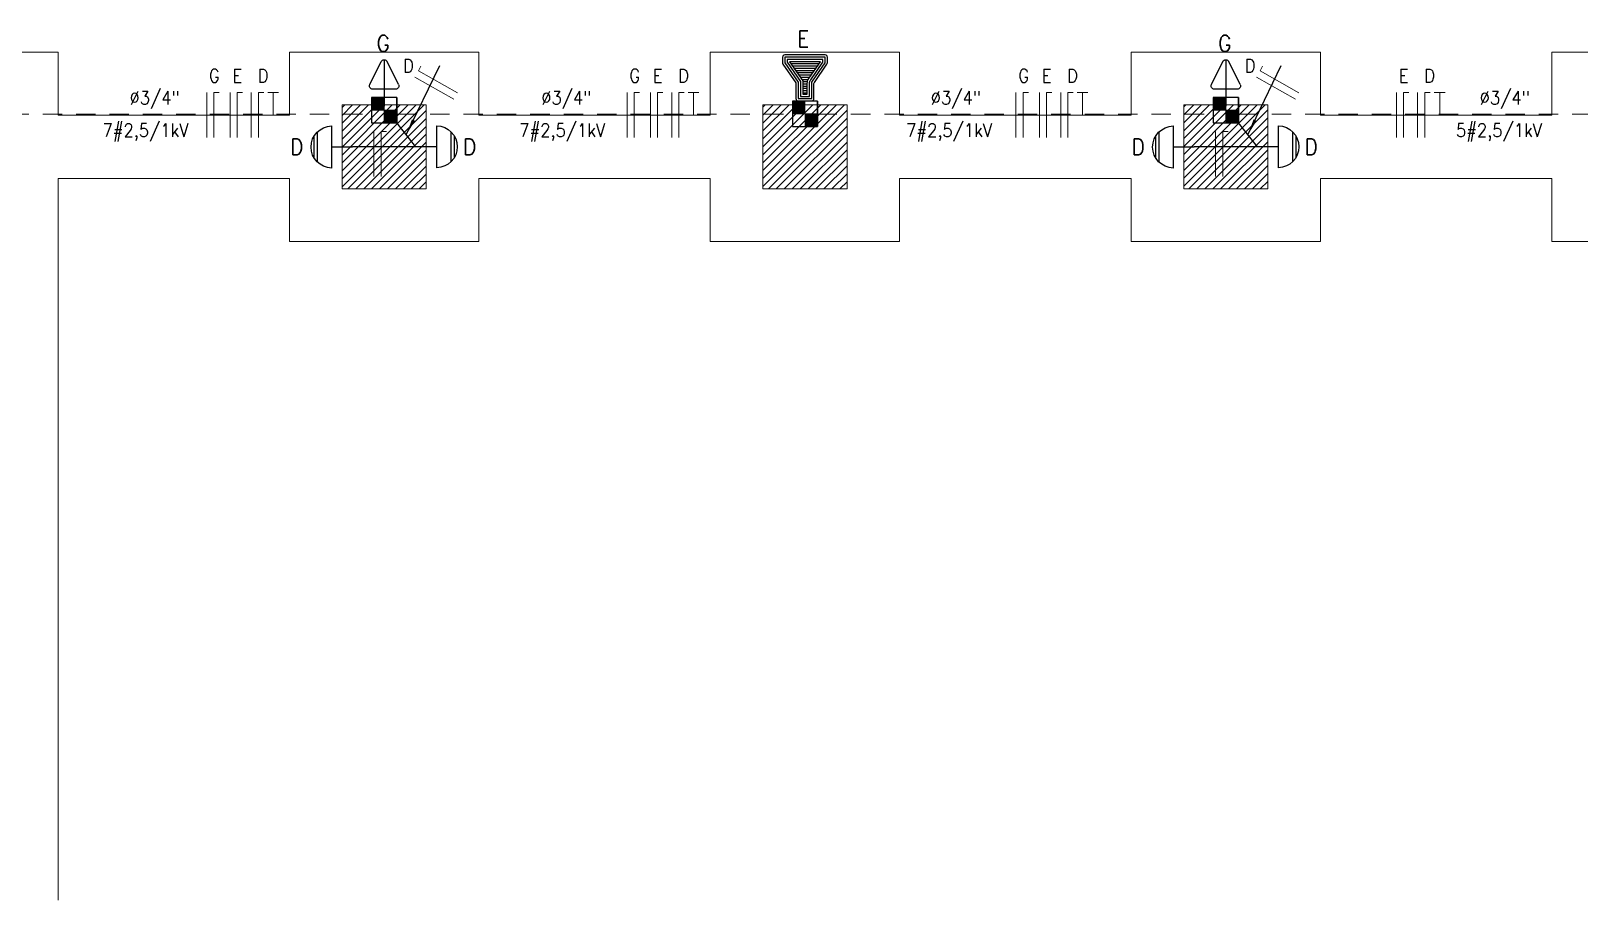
# Model space of a CAD drawing. Header units: inches. Extents: x -0.6 to 46.5, y 585.3 to 612.1.
# Drawn here: x 25.58 to 36.62, y 585.25 to 591.45 of the extents above; entities that cross this region are included whole.
import ezdxf

# ---------------------------------------------------------------- set-up
doc = ezdxf.new("R2010")
doc.units = ezdxf.units.IN
doc.header["$LTSCALE"] = 0.2
doc.header["$MEASUREMENT"] = 0
doc.linetypes.add('ELETRICO', pattern=[0.87, 0.69, -0.18])
doc.layers.get('0').update_dxf_attribs({"lineweight": 0})
for name, color, linetype in [('APISO', 134, 'ELETRICO'), ('ARRETO', 6, 'Continuous'), ('ATETO', 134, 'Continuous'), ('C', 7, 'Continuous'), ('Circuitos', 1, 'Continuous'), ('HATCH', 3, 'Continuous'), ('L', 7, 'Continuous'), ('O', 7, 'Continuous'), ('texto-fiacao', 7, 'Continuous')]:
    doc.layers.add(name, color=color, linetype=linetype)
doc.layers.add('PAREDES', color=30, linetype='Continuous', lineweight=0)
doc.layers.add('PISOS', color=4, linetype='Continuous', lineweight=0)
doc.styles.add('ROMANSP', font='romans.shx', dxfattribs={"width": 0.9})
pattern_1 = [(45, (11.47801, 76.999498), (-0.0282842712, 0.0282842712), [])]

# ---------------------------------------------------------------- blocks, each defined once
blk = doc.blocks.new('O-ARAND1')
at = {"color": 20}
for p, q in [((-8.76, 14.78), (8.93, 14.78)), ((-6.21, 16.74), (6.38, 16.74)), ((-12.42, 6.25), (12.58, 6.25)), ((0, 6.25), (0, -6.25))]:
    blk.add_line(p, q, dxfattribs=at)
blk.add_arc((0.08, 5.94), 12.5, 1.43212, 178.56788, dxfattribs=at)
blk = doc.blocks.new('CX-4X4')
at = {"color": 20}
for p, q in [((-7.5, 0), (-7.5, 15)), ((-7.5, 15), (7.5, 15)), ((7.5, 15), (7.5, 0)), ((7.5, 0), (7.5, 15)), ((7.5, 0), (-7.5, 0))]:
    blk.add_line(p, q, dxfattribs=at)
for points in [[(7.27, 7.22), (7.27, 14.72), (-0.23, 7.22), (7.27, 7.22)], [(-0.23, 7.22), (7.27, 7.22), (3.52, 10.97), (7.27, 14.72)], [(-0.23, 7.22), (-0.23, 14.72), (3.52, 10.97), (7.27, 14.72)], [(-7.22, 7.78), (-7.22, 0.28), (0.28, 7.78), (-7.22, 7.78)], [(0.28, 7.78), (-7.22, 7.78), (-3.47, 4.03), (-7.22, 0.28)], [(0.28, 7.78), (0.28, 0.28), (-3.47, 4.03), (-7.22, 0.28)]]:
    blk.add_solid(points)
blk = doc.blocks.new('SETA')
at = {"color": 6}
blk.add_lwpolyline([(0, 0, 0, 2, 0), (9.69, 0, 2, 2, 0)], format="xyseb", dxfattribs=at)
blk = doc.blocks.new('L-F5068')
at = {"color": 20}
blk.add_lwpolyline([(6.4, 12.8), (6.4, 1.6, -0.414214), (4.8, 0), (-4.8, 0, -0.414214), (-6.4, 1.6), (-6.4, 12.3, 0.153705), (-6.7, 13.2), (-15.7, 26.1, -0.153705), (-16, 27), (-16, 31.1, -0.414214), (-14.4, 32.7), (14.4, 32.7, -0.414214), (16, 31.1), (16, 27, -0.153705), (15.7, 26.1), (6.4, 12.8)], format="xyb", dxfattribs=at)
for points in [[(4.8, 13.3), (4.8, 1.6, -0.414214), (4.8, 1.6), (-4.8, 1.6, -0.414214), (-4.8, 1.6), (-4.8, 12.3, 0.153705), (-5.4, 14.1), (-14.4, 27, -0.153705), (-14.4, 27), (-14.4, 31.1, -0.414214), (-14.4, 31.1), (14.4, 31.1, -0.414214), (14.4, 31.1), (14.4, 27, -0.153705), (14.4, 27)], [(3.2, 13.8), (3.2, 3.2), (-3.2, 3.2), (-3.2, 12.3, 0.153705), (-4.1, 15.1), (-12.8, 27.5), (-12.8, 29.5), (12.8, 29.5), (12.8, 27.5)], [(1.6, 14.3), (1.6, 4.8), (-1.6, 4.8), (-1.6, 12.3, 0.153705), (-2.8, 16), (-11.1, 27.9), (11.1, 27.9)]]:
    blk.add_lwpolyline(points, format="xyb", close=True, dxfattribs=at)
for points in [[(-10, 26.3), (10, 26.3)], [(-8.9, 24.7), (8.9, 24.7)], [(-7.8, 23.1), (7.8, 23.1)], [(-6.6, 21.5), (6.6, 21.5)], [(-5.5, 19.9), (5.5, 19.9)], [(-4.4, 18.3), (4.4, 18.3)], [(-3.3, 16.7), (3.3, 16.7)], [(-2.3, 15.1), (2.2, 15.1)], [(-1.7, 13.5), (1.6, 13.5)], [(-1.6, 11.9), (1.6, 11.9)], [(-1.6, 10.3), (1.6, 10.3)], [(-1.6, 8.7), (1.6, 8.7)], [(-1.6, 7.1), (1.6, 7.1)], [(-1.6, 5.5), (1.6, 5.5)]]:
    blk.add_lwpolyline(points, dxfattribs=at)
blk = doc.blocks.new('O-2P20')
at = {"color": 20}
for p, q in [((-8.55, 7.89), (-1.79, 21.42)), ((0, 22.53), (0, 5)), ((8.55, 7.89), (1.79, 21.42)), ((-6.76, 5), (6.76, 5)), ((0, 5), (0, -5))]:
    blk.add_line(p, q, dxfattribs=at)
for centre, start, end in [((0, 20.53), 26.56505, 153.43495), ((-6.76, 7), 153.43495, 270), ((6.76, 7), 270, 26.56505)]:
    blk.add_arc(centre, 2, start, end, dxfattribs=at)

msp = doc.modelspace()

# ---------------------------------------------------------------- hatches: boundary and pattern name
at = {"layer": 'HATCH', "linetype": 'Continuous', "lineweight": 0}
h = msp.add_hatch(dxfattribs=at)
h.set_pattern_fill('_USER', color=256, scale=0.04, angle=45, style=0, pattern_type=0)
h.set_pattern_definition(pattern_1)
h.paths.add_polyline_path([(28.403, 590.32), (27.803, 590.32), (27.803, 590.92), (28.403, 590.92)])
h.dxf.unprotected_set("ltscale", 0)
h = msp.add_hatch(dxfattribs=at)
h.set_pattern_fill('_USER', color=256, scale=0.04, angle=45, style=0, pattern_type=0)
h.set_pattern_definition(pattern_1)
h.paths.add_polyline_path([(31.403, 590.32), (30.803, 590.32), (30.803, 590.92), (31.403, 590.92)])
h.dxf.unprotected_set("ltscale", 0)
h = msp.add_hatch(dxfattribs=at)
h.set_pattern_fill('_USER', color=256, scale=0.04, angle=45, style=0, pattern_type=0)
h.set_pattern_definition(pattern_1)
h.paths.add_polyline_path([(34.403, 590.32), (33.803, 590.32), (33.803, 590.92), (34.403, 590.92)])
h.dxf.unprotected_set("ltscale", 0)

# ---------------------------------------------------------------- linework, layer by layer
at = {"linetype": 'Continuous', "lineweight": 0}
for points in [[(28.403, 590.32), (27.803, 590.32), (27.803, 590.92), (28.403, 590.92)], [(31.403, 590.32), (30.803, 590.32), (30.803, 590.92), (31.403, 590.92)], [(34.403, 590.32), (33.803, 590.32), (33.803, 590.92), (34.403, 590.92)]]:
    msp.add_lwpolyline(points, close=True, dxfattribs=at).dxf.unprotected_set("ltscale", 0)
at = {"layer": 'APISO', "lineweight": 0}
for p, q in [((25.193, 590.853), (28.013, 590.853)), ((28.193, 590.853), (31.013, 590.853)), ((31.193, 590.853), (34.013, 590.853)), ((34.193, 590.853), (37.013, 590.853))]:
    msp.add_line(p, q, dxfattribs=at)
at = {"layer": 'ARRETO'}
for p, q in [((28.261, 590.706), (28.499, 591.2)), ((34.261, 590.706), (34.499, 591.2))]:
    msp.add_line(p, q, dxfattribs=at)
at = {"layer": 'ATETO'}
for points in [[(28.328, 590.62), (28.193, 590.791)], [(34.328, 590.62), (34.193, 590.791)], [(28.328, 590.62), (27.878, 590.62)], [(34.328, 590.62), (33.878, 590.62)]]:
    msp.add_lwpolyline(points, dxfattribs=at)
at = {"layer": 'Circuitos', "lineweight": 0}
for p, q in [((28.322, 591.118), (28.6, 590.96)), ((28.347, 591.162), (28.365, 591.195)), ((28.347, 591.162), (28.625, 591.004)), ((34.322, 591.118), (34.6, 590.96)), ((34.347, 591.162), (34.365, 591.195)), ((34.347, 591.162), (34.625, 591.004)), ((26.838, 591.008), (26.838, 590.688)), ((26.889, 591.008), (26.927, 591.008)), ((26.889, 591.008), (26.889, 590.688)), ((27.005, 591.008), (27.005, 590.688)), ((27.055, 591.008), (27.055, 590.688)), ((27.055, 591.008), (27.093, 591.008)), ((27.156, 591.008), (27.156, 590.688)), ((27.207, 591.008), (27.245, 591.008)), ((27.207, 591.008), (27.207, 590.688)), ((27.274, 591.008), (27.35, 591.008)), ((27.312, 591.008), (27.312, 590.848)), ((29.835, 591.008), (29.835, 590.688)), ((29.885, 591.008), (29.885, 590.688)), ((29.885, 591.008), (29.923, 591.008)), ((30.001, 591.008), (30.001, 590.688)), ((30.052, 591.008), (30.09, 591.008)), ((30.052, 591.008), (30.052, 590.688)), ((30.153, 591.008), (30.153, 590.688)), ((30.203, 591.008), (30.203, 590.688)), ((30.203, 591.008), (30.242, 591.008)), ((30.271, 591.008), (30.347, 591.008)), ((30.309, 591.008), (30.309, 590.848)), ((32.607, 591.008), (32.607, 590.688)), ((32.658, 591.008), (32.658, 590.688)), ((32.658, 591.008), (32.696, 591.008)), ((32.774, 591.008), (32.774, 590.688)), ((32.825, 591.008), (32.863, 591.008)), ((32.825, 591.008), (32.825, 590.688)), ((32.926, 591.008), (32.926, 590.688)), ((32.976, 591.008), (32.976, 590.688)), ((32.976, 591.008), (33.014, 591.008)), ((33.044, 591.008), (33.12, 591.008)), ((33.082, 591.008), (33.082, 590.848)), ((35.32, 591.008), (35.32, 590.688)), ((35.371, 591.008), (35.409, 591.008)), ((35.371, 591.008), (35.371, 590.688)), ((35.471, 591.008), (35.471, 590.688)), ((35.522, 591.008), (35.522, 590.688)), ((35.522, 591.008), (35.56, 591.008)), ((35.589, 591.008), (35.666, 591.008)), ((35.628, 591.008), (35.628, 590.848)), ((28.03, 590.729), (28.03, 590.409)), ((28.081, 590.729), (28.119, 590.729)), ((28.081, 590.729), (28.081, 590.409)), ((34.03, 590.729), (34.03, 590.409)), ((34.081, 590.729), (34.081, 590.409)), ((34.081, 590.729), (34.119, 590.729))]:
    msp.add_line(p, q, dxfattribs=at)
at = {"layer": 'PAREDES', "lineweight": 0}
for points in [[(27.803, 590.92), (28.403, 590.92), (28.403, 590.32), (27.803, 590.32)], [(30.803, 590.92), (31.403, 590.92), (31.403, 590.32), (30.803, 590.32)], [(33.803, 590.92), (34.403, 590.92), (34.403, 590.32), (33.803, 590.32)]]:
    msp.add_lwpolyline(points, close=True, dxfattribs=at)
at = {"layer": 'PISOS', "linetype": 'Continuous', "lineweight": 0}
for p, q in [((24.428, 591.295), (25.778, 591.295)), ((25.778, 591.295), (25.778, 590.845)), ((27.428, 591.295), (27.428, 590.845)), ((27.428, 591.295), (28.778, 591.295)), ((28.778, 591.295), (28.778, 590.845)), ((30.428, 591.295), (30.428, 590.845)), ((30.428, 591.295), (31.778, 591.295)), ((31.778, 591.295), (31.778, 590.845)), ((33.428, 591.295), (33.428, 590.845)), ((33.428, 591.295), (34.778, 591.295)), ((34.778, 591.295), (34.778, 590.845)), ((36.428, 590.845), (36.428, 591.295)), ((36.428, 591.295), (37.778, 591.295)), ((25.778, 590.845), (27.428, 590.845)), ((28.778, 590.845), (30.428, 590.845)), ((31.778, 590.845), (33.428, 590.845)), ((34.778, 590.845), (36.428, 590.845)), ((25.778, 585.252), (25.778, 590.395)), ((25.778, 590.395), (27.428, 590.395)), ((27.428, 589.945), (27.428, 590.395)), ((28.778, 589.945), (28.778, 590.395)), ((28.778, 590.395), (30.428, 590.395)), ((30.428, 589.945), (30.428, 590.395)), ((31.778, 589.945), (31.778, 590.395)), ((31.778, 590.395), (33.428, 590.395)), ((33.428, 589.945), (33.428, 590.395)), ((34.778, 589.945), (34.778, 590.395)), ((34.778, 590.395), (36.428, 590.395)), ((36.428, 590.395), (36.428, 589.945)), ((28.778, 589.945), (27.428, 589.945)), ((31.778, 589.945), (30.428, 589.945)), ((34.778, 589.945), (33.428, 589.945)), ((37.778, 589.945), (36.428, 589.945))]:
    msp.add_line(p, q, dxfattribs=at)

# ---------------------------------------------------------------- block references
at = {"layer": 'ARRETO', "xscale": -0.0120000000000008, "yscale": 0.01199999999999818, "zscale": 0.012, "rotation": 244.205930308529}
for p in [(28.261, 590.706), (34.261, 590.706)]:
    msp.add_blockref('SETA', p, dxfattribs=at)
at = {"layer": 'C', "xscale": -0.01200000000000045, "yscale": 0.01199999999999818, "zscale": 0.012, "rotation": 180}
for p in [(28.103, 590.971), (31.103, 590.946), (34.103, 590.971)]:
    msp.add_blockref('CX-4X4', p, dxfattribs=at)
at = {"layer": 'L', "xscale": -0.01, "yscale": 0.01, "zscale": 0.01}
msp.add_blockref('L-F5068', (31.103, 590.948), dxfattribs=at)
at = {"layer": 'O', "xscale": -0.01200000000000045, "yscale": 0.01199999999999818, "zscale": 0.012}
for p in [(28.103, 590.971), (34.103, 590.971)]:
    msp.add_blockref('O-2P20', p, dxfattribs=at)
at = {"layer": 'O', "xscale": -0.01199999999999818, "yscale": 0.01199999999999818, "zscale": 0.012}
for p, rotation in [((27.803, 590.62), 90), ((28.403, 590.62), 270), ((33.803, 590.62), 90), ((34.403, 590.62), 270)]:
    msp.add_blockref('O-ARAND1', p, dxfattribs=dict(at, rotation=rotation))

# ---------------------------------------------------------------- texts
at = {"layer": 'texto-fiacao', "style": 'ROMANSP', "width": 0.9}
for s, height, p in [('G', 0.115, (28.049, 591.3)), ('E', 0.115, (31.048, 591.331)), ('G', 0.115, (34.049, 591.3)), ('D', 0.0945, (28.238, 591.151)), ('D', 0.0945, (34.238, 591.151)), ('G', 0.0945, (26.854, 591.08)), ('E', 0.0945, (27.021, 591.08)), ('D', 0.0945, (27.202, 591.08)), ('G', 0.0945, (29.851, 591.08)), ('E', 0.0945, (30.018, 591.08)), ('D', 0.0945, (30.199, 591.08)), ('G', 0.0945, (32.624, 591.08)), ('E', 0.0945, (32.791, 591.08)), ('D', 0.0945, (32.972, 591.08)), ('E', 0.0945, (35.336, 591.08)), ('D', 0.0945, (35.518, 591.08)), ('Ø3/4"', 0.0945, (26.288, 590.923)), ('Ø3/4"', 0.0945, (29.223, 590.923)), ('Ø3/4"', 0.0945, (32, 590.923)), ('Ø3/4"', 0.0945, (35.913, 590.923)), ('7#2,5/1kV', 0.0945, (26.095, 590.691)), ('7#2,5/1kV', 0.0945, (29.066, 590.691)), ('7#2,5/1kV', 0.0945, (31.824, 590.691)), ('5#2,5/1kV', 0.0945, (35.744, 590.691)), ('D', 0.115, (27.433, 590.563)), ('D', 0.115, (28.666, 590.563)), ('D', 0.115, (33.433, 590.563)), ('D', 0.115, (34.666, 590.563))]:
    msp.add_text(s, height=height, dxfattribs=at).set_placement(p)

doc.saveas('drawing.dxf')
